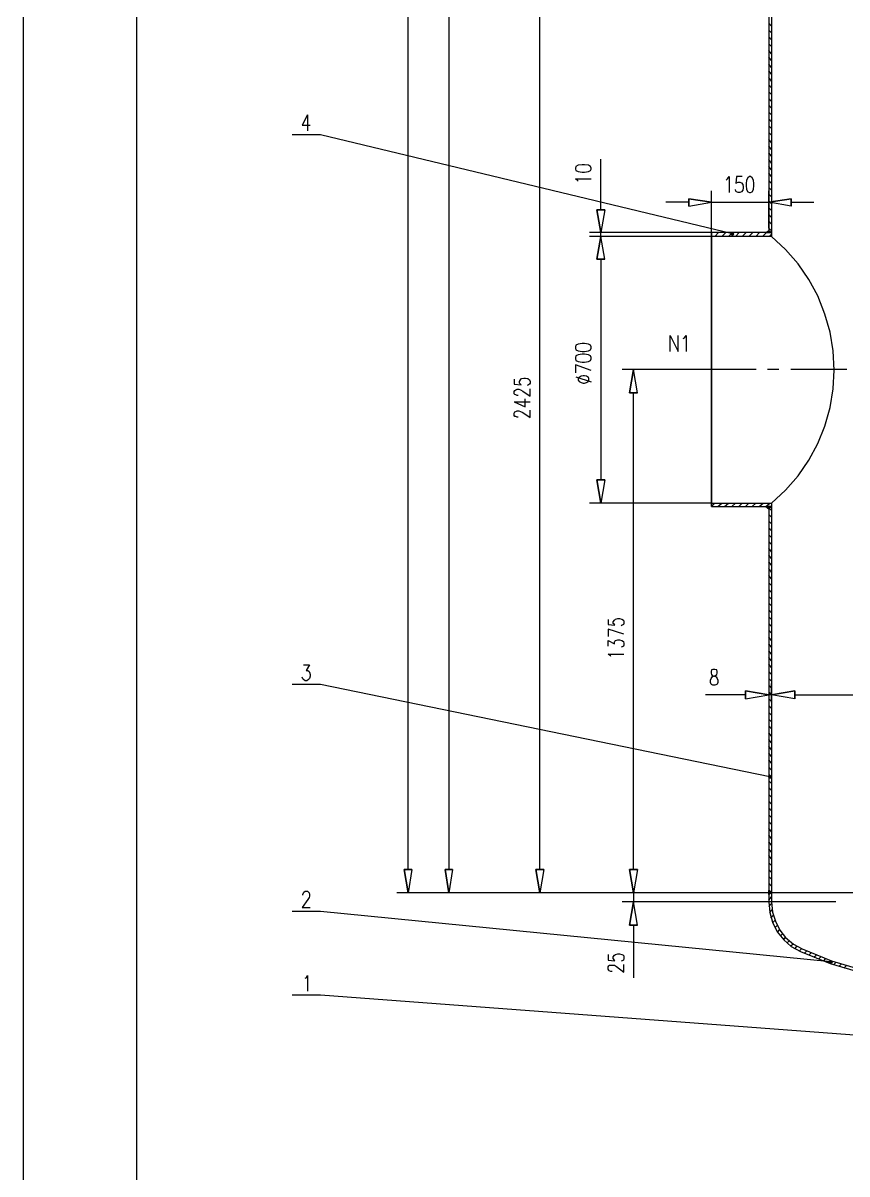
# Model space of a CAD drawing. Extents: x 0.3 to 16.2, y 0.3 to 22.9.
# Drawn here: x 0.28 to 5.14, y 7.29 to 14.07 of the extents above; entities that cross this region are included whole.
import ezdxf

# ---------------------------------------------------------------- set-up
doc = ezdxf.new("R2010")
doc.units = 0
doc.header["$MEASUREMENT"] = 0
doc.linetypes.add('AUSGEZOGEN', pattern=[0])
doc.layers.get('0').update_dxf_attribs({"linetype": 'AUSGEZOGEN'})

msp = doc.modelspace()

# ---------------------------------------------------------------- linework, layer by layer
for points in [[(0.28, 0.2867), (16.25, 0.2867), (16.25, 0.2867), (16.25, 22.8967), (16.25, 22.8967), (0.28, 22.8967), (0.28, 22.8967), (0.28, 0.2867), (0.28, 0.2867)], [(0.95, 0.5533), (15.9833, 0.5533), (15.9833, 0.5533), (15.9833, 22.63), (15.9833, 22.63), (0.95, 22.63), (0.95, 22.63), (0.95, 0.5533), (0.95, 0.5533)], [(2.55, 9.0867), (2.55, 20.1333)], [(2.79, 19.74), (2.79, 9.0867)], [(4.6767, 18.39), (4.6767, 12.84)], [(4.6933, 18.42), (4.6933, 12.8167)], [(3.3267, 9.0867), (3.3267, 14.25)], [(4.6933, 14.0567), (4.6767, 14.0733)], [(4.6933, 14.0167), (4.6767, 14.0333)], [(4.6933, 13.9767), (4.6767, 13.9933)], [(4.6933, 13.9367), (4.6767, 13.9533)], [(4.6933, 13.8933), (4.6767, 13.9133)], [(4.6933, 13.8533), (4.6767, 13.8733)], [(4.6933, 13.8133), (4.6767, 13.8333)], [(4.6933, 13.7733), (4.6767, 13.7933)], [(4.6933, 13.7333), (4.6767, 13.7533)], [(4.6933, 13.6933), (4.6767, 13.71)], [(4.6933, 13.6533), (4.6767, 13.67)], [(4.6933, 13.6133), (4.6767, 13.63)], [(4.6933, 13.5733), (4.6767, 13.59)], [(1.9567, 13.5333), (1.9267, 13.4733), (1.9267, 13.4733), (1.9733, 13.4733)], [(1.9567, 13.5333), (1.9567, 13.44)], [(4.6933, 13.5333), (4.6767, 13.55)], [(4.6933, 13.4933), (4.6767, 13.51)], [(4.6933, 13.4533), (4.6767, 13.47)], [(4.6933, 13.4133), (4.6767, 13.43)], [(4.4667, 12.8333), (4.4633, 12.8333), (4.4633, 12.8333), (2.0333, 13.4167), (2.0333, 13.4167), (1.8667, 13.4167)], [(4.6933, 13.37), (4.6767, 13.39)], [(4.6933, 13.33), (4.6767, 13.35)], [(4.6933, 13.29), (4.6767, 13.31)], [(3.5367, 13.2133), (3.54, 13.2067), (3.54, 13.2067), (3.5533, 13.2), (3.5533, 13.2), (3.5767, 13.1967), (3.5767, 13.1967), (3.59, 13.1967), (3.59, 13.1967), (3.6133, 13.2), (3.6133, 13.2), (3.6267, 13.2067), (3.6267, 13.2067), (3.63, 13.2133), (3.63, 13.2133), (3.63, 13.22), (3.63, 13.22), (3.6267, 13.23), (3.6267, 13.23), (3.6133, 13.2367), (3.6133, 13.2367), (3.59, 13.24), (3.59, 13.24), (3.5767, 13.24), (3.5767, 13.24), (3.5533, 13.2367), (3.5533, 13.2367), (3.54, 13.23), (3.54, 13.23), (3.5367, 13.22), (3.5367, 13.22), (3.5367, 13.2133), (3.5367, 13.2133)], [(3.6867, 12.9733), (3.6867, 13.2733)], [(4.6933, 13.25), (4.6767, 13.27)], [(4.6933, 13.21), (4.6767, 13.23)], [(3.5533, 13.1433), (3.55, 13.1467), (3.55, 13.1467), (3.5367, 13.1567), (3.5367, 13.1567), (3.63, 13.1567)], [(4.4267, 13.15), (4.4333, 13.1567), (4.4333, 13.1567), (4.4433, 13.17), (4.4433, 13.17), (4.4433, 13.0767)], [(4.52, 13.17), (4.4867, 13.17), (4.4867, 13.17), (4.4833, 13.13), (4.4833, 13.13), (4.4867, 13.1333), (4.4867, 13.1333), (4.4967, 13.1367), (4.4967, 13.1367), (4.5067, 13.1367), (4.5067, 13.1367), (4.5167, 13.1333), (4.5167, 13.1333), (4.5233, 13.1233), (4.5233, 13.1233), (4.5267, 13.11), (4.5267, 13.11), (4.5267, 13.1033), (4.5267, 13.1033), (4.5233, 13.09), (4.5233, 13.09), (4.5167, 13.08), (4.5167, 13.08), (4.5067, 13.0767), (4.5067, 13.0767), (4.4967, 13.0767), (4.4967, 13.0767), (4.4867, 13.08), (4.4867, 13.08), (4.4833, 13.0833), (4.4833, 13.0833), (4.48, 13.0933)], [(4.5633, 13.17), (4.5533, 13.1633), (4.5533, 13.1633), (4.5467, 13.15), (4.5467, 13.15), (4.5433, 13.13), (4.5433, 13.13), (4.5433, 13.1167), (4.5433, 13.1167), (4.5467, 13.0933), (4.5467, 13.0933), (4.5533, 13.08), (4.5533, 13.08), (4.5633, 13.0767), (4.5633, 13.0767), (4.57, 13.0767), (4.57, 13.0767), (4.58, 13.08), (4.58, 13.08), (4.5867, 13.0933), (4.5867, 13.0933), (4.59, 13.1167), (4.59, 13.1167), (4.59, 13.13), (4.59, 13.13), (4.5867, 13.15), (4.5867, 13.15), (4.58, 13.1633), (4.58, 13.1633), (4.57, 13.17), (4.57, 13.17), (4.5633, 13.17), (4.5633, 13.17)], [(4.6933, 13.17), (4.6767, 13.19)], [(4.6933, 13.13), (4.6767, 13.1467)], [(4.6933, 13.09), (4.6767, 13.1067)], [(4.2067, 13.04), (4.2067, 12.9967), (4.2067, 13.04), (4.2067, 12.9967), (4.34, 13.02), (4.2067, 13.04), (4.34, 13.02), (4.2067, 13.04), (4.2067, 13.04)], [(4.34, 12.84), (4.34, 13.0867)], [(4.6767, 12.8667), (4.6767, 13.0867)], [(4.6933, 13.05), (4.6767, 13.0667)], [(4.81, 13.04), (4.81, 12.9967), (4.81, 13.04), (4.81, 12.9967), (4.6767, 13.02), (4.81, 13.04), (4.6767, 13.02), (4.81, 13.04), (4.81, 13.04)], [(4.6933, 13.01), (4.6767, 13.0267)], [(3.6633, 12.9733), (3.71, 12.9733), (3.6633, 12.9733), (3.71, 12.9733), (3.6867, 12.84), (3.6633, 12.9733), (3.6867, 12.84), (3.6633, 12.9733), (3.6633, 12.9733)], [(4.2067, 13.02), (4.07, 13.02)], [(4.34, 13.02), (4.6767, 13.02)], [(4.6933, 12.97), (4.6767, 12.9867)], [(4.81, 13.02), (4.9433, 13.02)], [(4.6933, 12.93), (4.6767, 12.9467)], [(4.6933, 12.89), (4.6767, 12.9067)], [(4.34, 12.84), (3.62, 12.84)], [(3.6867, 12.8167), (3.6867, 12.84)], [(4.34, 12.84), (4.34, 11.2267)], [(4.6933, 12.84), (4.34, 12.84)], [(4.34, 11.2267), (4.34, 12.84)], [(4.34, 12.8367), (4.34, 12.84)], [(4.36, 12.8167), (4.38, 12.84)], [(4.4, 12.8167), (4.4233, 12.84)], [(4.44, 12.8167), (4.4633, 12.84)], [(4.4633, 12.84), (4.4567, 12.8367), (4.4633, 12.84), (4.4567, 12.8367), (4.4633, 12.8333), (4.4633, 12.84), (4.4633, 12.8333), (4.4633, 12.84), (4.4633, 12.84)], [(4.4567, 12.8367), (4.4567, 12.8333), (4.4567, 12.8367), (4.4567, 12.8333), (4.4633, 12.8333), (4.4567, 12.8367), (4.4633, 12.8333), (4.4567, 12.8367), (4.4567, 12.8367)], [(4.4567, 12.8333), (4.4567, 12.8267), (4.4567, 12.8333), (4.4567, 12.8267), (4.4633, 12.8333), (4.4567, 12.8333), (4.4633, 12.8333), (4.4567, 12.8333), (4.4567, 12.8333)], [(4.4567, 12.8267), (4.4633, 12.8267), (4.4567, 12.8267), (4.4633, 12.8267), (4.4633, 12.8333), (4.4567, 12.8267), (4.4633, 12.8333), (4.4567, 12.8267), (4.4567, 12.8267)], [(4.4667, 12.8367), (4.4633, 12.84), (4.4667, 12.8367), (4.4633, 12.84), (4.4633, 12.8333), (4.4667, 12.8367), (4.4633, 12.8333), (4.4667, 12.8367), (4.4667, 12.8367)], [(4.47, 12.8333), (4.4667, 12.8367), (4.47, 12.8333), (4.4667, 12.8367), (4.4633, 12.8333), (4.47, 12.8333), (4.4633, 12.8333), (4.47, 12.8333), (4.47, 12.8333)], [(4.4633, 12.8333), (4.4667, 12.8333)], [(4.4633, 12.8267), (4.4667, 12.8267), (4.4633, 12.8267), (4.4667, 12.8267), (4.4633, 12.8333), (4.4633, 12.8267), (4.4633, 12.8333), (4.4633, 12.8267), (4.4633, 12.8267)], [(4.4667, 12.8267), (4.47, 12.8333), (4.4667, 12.8267), (4.47, 12.8333), (4.4633, 12.8333), (4.4667, 12.8267), (4.4633, 12.8333), (4.4667, 12.8267), (4.4667, 12.8267)], [(4.48, 12.8167), (4.5033, 12.84)], [(4.52, 12.8167), (4.5433, 12.84)], [(4.56, 12.8167), (4.5833, 12.84)], [(4.6, 12.8167), (4.6233, 12.84)], [(4.64, 12.8167), (4.6633, 12.84)], [(4.6767, 12.85), (4.66, 12.84), (4.6767, 12.85), (4.66, 12.84), (4.6767, 12.84), (4.6767, 12.85), (4.6767, 12.84), (4.6767, 12.85), (4.6767, 12.85)], [(4.66, 12.84), (4.6767, 12.85), (4.6767, 12.85), (4.6933, 12.84)], [(4.66, 12.84), (4.6767, 12.84), (4.66, 12.84), (4.6767, 12.84), (4.66, 12.84), (4.66, 12.84)], [(4.6933, 12.85), (4.6767, 12.8667)], [(4.6767, 12.85), (4.6767, 12.84), (4.6767, 12.85), (4.6767, 12.84), (4.69, 12.84), (4.6767, 12.85), (4.69, 12.84), (4.6767, 12.85), (4.6767, 12.85)], [(4.6767, 12.84), (4.69, 12.84), (4.6767, 12.84), (4.69, 12.84), (4.6767, 12.84), (4.6767, 12.84)], [(4.68, 12.8167), (4.6933, 12.83)], [(4.34, 12.8167), (3.62, 12.8167)], [(4.34, 12.8167), (3.62, 12.8167)], [(3.6633, 12.6833), (3.71, 12.6833), (3.6633, 12.6833), (3.71, 12.6833), (3.6867, 12.8167), (3.6633, 12.6833), (3.6867, 12.8167), (3.6633, 12.6833), (3.6633, 12.6833)], [(3.6633, 12.6833), (3.71, 12.6833), (3.6633, 12.6833), (3.71, 12.6833), (3.6867, 12.8167), (3.6633, 12.6833), (3.6867, 12.8167), (3.6633, 12.6833), (3.6633, 12.6833)], [(4.6933, 12.8167), (4.34, 12.8167)], [(4.6933, 11.2467), (4.7767, 11.3233), (4.7767, 11.3233), (4.85, 11.4067), (4.85, 11.4067), (4.9133, 11.5), (4.9133, 11.5), (4.9667, 11.5967), (4.9667, 11.5967), (5.0067, 11.7), (5.0067, 11.7), (5.04, 11.81), (5.04, 11.81), (5.0567, 11.92), (5.0567, 11.92), (5.0633, 12.03), (5.0633, 12.03), (5.0567, 12.1433), (5.0567, 12.1433), (5.04, 12.2533), (5.04, 12.2533), (5.0067, 12.36), (5.0067, 12.36), (4.9667, 12.4667), (4.9667, 12.4667), (4.9133, 12.5633), (4.9133, 12.5633), (4.85, 12.6567), (4.85, 12.6567), (4.7767, 12.74), (4.7767, 12.74), (4.6933, 12.8167)], [(3.6867, 12.6833), (3.6867, 11.3833)], [(3.6867, 12.6833), (3.6867, 12.5467)], [(4.0967, 12.14), (4.0967, 12.2333), (4.0967, 12.2333), (4.1433, 12.14), (4.1433, 12.14), (4.1433, 12.2333)], [(4.1733, 12.2167), (4.18, 12.22), (4.18, 12.22), (4.19, 12.2333), (4.19, 12.2333), (4.19, 12.14)], [(3.5367, 12.16), (3.54, 12.15), (3.54, 12.15), (3.5533, 12.1433), (3.5533, 12.1433), (3.5767, 12.14), (3.5767, 12.14), (3.59, 12.14), (3.59, 12.14), (3.6133, 12.1433), (3.6133, 12.1433), (3.6267, 12.15), (3.6267, 12.15), (3.63, 12.16), (3.63, 12.16), (3.63, 12.1667), (3.63, 12.1667), (3.6267, 12.1767), (3.6267, 12.1767), (3.6133, 12.1833), (3.6133, 12.1833), (3.59, 12.1867), (3.59, 12.1867), (3.5767, 12.1867), (3.5767, 12.1867), (3.5533, 12.1833), (3.5533, 12.1833), (3.54, 12.1767), (3.54, 12.1767), (3.5367, 12.1667), (3.5367, 12.1667), (3.5367, 12.16), (3.5367, 12.16)], [(3.5367, 12.0967), (3.54, 12.0867), (3.54, 12.0867), (3.5533, 12.08), (3.5533, 12.08), (3.5767, 12.0767), (3.5767, 12.0767), (3.59, 12.0767), (3.59, 12.0767), (3.6133, 12.08), (3.6133, 12.08), (3.6267, 12.0867), (3.6267, 12.0867), (3.63, 12.0967), (3.63, 12.0967), (3.63, 12.1033), (3.63, 12.1033), (3.6267, 12.1133), (3.6267, 12.1133), (3.6133, 12.12), (3.6133, 12.12), (3.59, 12.1233), (3.59, 12.1233), (3.5767, 12.1233), (3.5767, 12.1233), (3.5533, 12.12), (3.5533, 12.12), (3.54, 12.1133), (3.54, 12.1133), (3.5367, 12.1033), (3.5367, 12.1033), (3.5367, 12.0967), (3.5367, 12.0967)], [(3.63, 12.0267), (3.5367, 12.06), (3.5367, 12.06), (3.5367, 12.0133)], [(4.27, 12.0333), (3.8133, 12.0333)], [(3.8567, 11.8967), (3.9033, 11.8967), (3.8567, 11.8967), (3.9033, 11.8967), (3.88, 12.0333), (3.8567, 11.8967), (3.88, 12.0333), (3.8567, 11.8967), (3.8567, 11.8967)], [(4.6033, 12.0333), (4.27, 12.0333)], [(4.7367, 12.0333), (4.67, 12.0333)], [(5.1367, 12.0333), (4.8067, 12.0333)], [(3.1767, 11.9767), (3.1767, 11.9467), (3.1767, 11.9467), (3.2167, 11.9433), (3.2167, 11.9433), (3.2133, 11.9467), (3.2133, 11.9467), (3.2067, 11.9533), (3.2067, 11.9533), (3.2067, 11.9633), (3.2067, 11.9633), (3.2133, 11.9733), (3.2133, 11.9733), (3.22, 11.98), (3.22, 11.98), (3.2333, 11.9833), (3.2333, 11.9833), (3.2433, 11.9833), (3.2433, 11.9833), (3.2567, 11.98), (3.2567, 11.98), (3.2667, 11.9733), (3.2667, 11.9733), (3.27, 11.9633), (3.27, 11.9633), (3.27, 11.9533), (3.27, 11.9533), (3.2667, 11.9467), (3.2667, 11.9467), (3.26, 11.9433), (3.26, 11.9433), (3.2533, 11.94)], [(3.54, 11.99), (3.63, 11.96)], [(3.5533, 11.97), (3.56, 11.9633), (3.56, 11.9633), (3.57, 11.9567), (3.57, 11.9567), (3.5833, 11.9533), (3.5833, 11.9533), (3.59, 11.9533), (3.59, 11.9533), (3.6033, 11.9567), (3.6033, 11.9567), (3.6133, 11.9633), (3.6133, 11.9633), (3.6167, 11.97), (3.6167, 11.97), (3.6167, 11.98), (3.6167, 11.98), (3.6133, 11.9867), (3.6133, 11.9867), (3.6033, 11.9933), (3.6033, 11.9933), (3.59, 11.9967), (3.59, 11.9967), (3.5833, 11.9967), (3.5833, 11.9967), (3.57, 11.9933), (3.57, 11.9933), (3.56, 11.9867), (3.56, 11.9867), (3.5533, 11.98), (3.5533, 11.98), (3.5533, 11.97), (3.5533, 11.97)], [(3.2, 11.88), (3.1933, 11.88), (3.1933, 11.88), (3.1867, 11.8833), (3.1867, 11.8833), (3.18, 11.8867), (3.18, 11.8867), (3.1767, 11.89), (3.1767, 11.89), (3.1767, 11.9033), (3.1767, 11.9033), (3.18, 11.91), (3.18, 11.91), (3.1867, 11.9133), (3.1867, 11.9133), (3.1933, 11.9167), (3.1933, 11.9167), (3.2033, 11.9167), (3.2033, 11.9167), (3.2133, 11.9133), (3.2133, 11.9133), (3.2267, 11.9067), (3.2267, 11.9067), (3.27, 11.8767), (3.27, 11.8767), (3.27, 11.92)], [(3.88, 9.0867), (3.88, 11.8967)], [(3.1767, 11.8433), (3.24, 11.8133), (3.24, 11.8133), (3.24, 11.86)], [(3.1767, 11.8433), (3.27, 11.8433)], [(3.2, 11.7533), (3.1933, 11.7533), (3.1933, 11.7533), (3.1867, 11.7567), (3.1867, 11.7567), (3.18, 11.7567), (3.18, 11.7567), (3.1767, 11.7633), (3.1767, 11.7633), (3.1767, 11.7767), (3.1767, 11.7767), (3.18, 11.7833), (3.18, 11.7833), (3.1867, 11.7867), (3.1867, 11.7867), (3.1933, 11.79), (3.1933, 11.79), (3.2033, 11.79), (3.2033, 11.79), (3.2133, 11.7867), (3.2133, 11.7867), (3.2267, 11.78), (3.2267, 11.78), (3.27, 11.75), (3.27, 11.75), (3.27, 11.7933)], [(3.6633, 11.3833), (3.71, 11.3833), (3.6633, 11.3833), (3.71, 11.3833), (3.6867, 11.2467), (3.6633, 11.3833), (3.6867, 11.2467), (3.6633, 11.3833), (3.6633, 11.3833)], [(4.34, 11.2467), (3.62, 11.2467)], [(4.34, 11.2467), (4.6933, 11.2467)], [(4.34, 11.2267), (4.36, 11.2467)], [(4.34, 11.2267), (4.6933, 11.2267)], [(4.3767, 11.2267), (4.4, 11.2467)], [(4.4167, 11.2267), (4.44, 11.2467)], [(4.46, 11.2267), (4.48, 11.2467)], [(4.5, 11.2267), (4.52, 11.2467)], [(4.54, 11.2267), (4.56, 11.2467)], [(4.58, 11.2267), (4.6, 11.2467)], [(4.62, 11.2267), (4.6433, 11.2467)], [(4.66, 11.2267), (4.6833, 11.2467)], [(4.6933, 11.2267), (4.6767, 11.2133), (4.6767, 11.2133), (4.66, 11.2267)], [(4.66, 11.2267), (4.6767, 11.2267), (4.66, 11.2267), (4.6767, 11.2267), (4.66, 11.2267), (4.66, 11.2267)], [(4.66, 11.2267), (4.6767, 11.2267), (4.66, 11.2267), (4.6767, 11.2267), (4.6767, 11.2133), (4.66, 11.2267), (4.6767, 11.2133), (4.66, 11.2267), (4.66, 11.2267)], [(4.6767, 11.2267), (4.6767, 8.8967)], [(4.6767, 11.2267), (4.6933, 11.2267), (4.6767, 11.2267), (4.6933, 11.2267), (4.6767, 11.2267), (4.6767, 11.2267)], [(4.6767, 11.2267), (4.6933, 11.2267), (4.6767, 11.2267), (4.6933, 11.2267), (4.6767, 11.2133), (4.6767, 11.2267), (4.6767, 11.2133), (4.6767, 11.2267), (4.6767, 11.2267)], [(4.6933, 11.2033), (4.68, 11.2167)], [(4.6933, 11.2467), (4.6933, 8.8967)], [(4.6933, 11.1633), (4.6767, 11.18)], [(4.6933, 11.1233), (4.6767, 11.14)], [(4.6933, 11.0833), (4.6767, 11.1)], [(4.6933, 11.0433), (4.6767, 11.06)], [(4.6933, 11.0033), (4.6767, 11.02)], [(4.6933, 10.96), (4.6767, 10.98)], [(4.6933, 10.92), (4.6767, 10.94)], [(4.6933, 10.88), (4.6767, 10.9)], [(4.6933, 10.84), (4.6767, 10.86)], [(4.6933, 10.8), (4.6767, 10.82)], [(4.6933, 10.76), (4.6767, 10.7767)], [(4.6933, 10.72), (4.6767, 10.7367)], [(4.6933, 10.68), (4.6767, 10.6967)], [(4.6933, 10.64), (4.6767, 10.6567)], [(4.6933, 10.6), (4.6767, 10.6167)], [(3.73, 10.56), (3.73, 10.53), (3.73, 10.53), (3.77, 10.5267), (3.77, 10.5267), (3.7667, 10.53), (3.7667, 10.53), (3.76, 10.5367), (3.76, 10.5367), (3.76, 10.5467), (3.76, 10.5467), (3.7667, 10.5567), (3.7667, 10.5567), (3.7733, 10.5633), (3.7733, 10.5633), (3.7867, 10.5667), (3.7867, 10.5667), (3.7967, 10.5667), (3.7967, 10.5667), (3.81, 10.5633), (3.81, 10.5633), (3.82, 10.5567), (3.82, 10.5567), (3.8233, 10.5467), (3.8233, 10.5467), (3.8233, 10.5367), (3.8233, 10.5367), (3.82, 10.53), (3.82, 10.53), (3.8133, 10.5267), (3.8133, 10.5267), (3.8067, 10.5233)], [(4.6933, 10.56), (4.6767, 10.5767)], [(4.6933, 10.52), (4.6767, 10.5367)], [(3.8233, 10.4733), (3.73, 10.5033), (3.73, 10.5033), (3.73, 10.46)], [(4.6933, 10.48), (4.6767, 10.4967)], [(4.6933, 10.4367), (4.6767, 10.4567)], [(3.73, 10.4033), (3.73, 10.4367), (3.73, 10.4367), (3.7667, 10.4167), (3.7667, 10.4167), (3.7667, 10.4267), (3.7667, 10.4267), (3.77, 10.4333), (3.77, 10.4333), (3.7733, 10.4367), (3.7733, 10.4367), (3.7867, 10.44), (3.7867, 10.44), (3.7967, 10.44), (3.7967, 10.44), (3.81, 10.4367), (3.81, 10.4367), (3.82, 10.43), (3.82, 10.43), (3.8233, 10.42), (3.8233, 10.42), (3.8233, 10.41), (3.8233, 10.41), (3.82, 10.4033), (3.82, 10.4033), (3.8133, 10.4), (3.8133, 10.4), (3.8067, 10.3967)], [(4.6933, 10.3967), (4.6767, 10.4167)], [(4.6933, 10.3567), (4.6767, 10.3767)], [(3.7467, 10.3433), (3.7433, 10.3467), (3.7433, 10.3467), (3.73, 10.3567), (3.73, 10.3567), (3.8233, 10.3567)], [(4.6933, 10.3167), (4.6767, 10.3367)], [(1.9333, 10.2933), (1.97, 10.2933), (1.97, 10.2933), (1.95, 10.26), (1.95, 10.26), (1.96, 10.26), (1.96, 10.26), (1.9667, 10.2533), (1.9667, 10.2533), (1.97, 10.25), (1.97, 10.25), (1.9733, 10.2367), (1.9733, 10.2367), (1.9733, 10.2267), (1.9733, 10.2267), (1.97, 10.2133), (1.97, 10.2133), (1.9633, 10.2067), (1.9633, 10.2067), (1.9533, 10.2), (1.9533, 10.2), (1.9433, 10.2), (1.9433, 10.2), (1.9333, 10.2067), (1.9333, 10.2067), (1.93, 10.21), (1.93, 10.21), (1.9267, 10.22)], [(4.3467, 10.2667), (4.34, 10.2633), (4.34, 10.2633), (4.3367, 10.2533), (4.3367, 10.2533), (4.3367, 10.2433), (4.3367, 10.2433), (4.34, 10.2367), (4.34, 10.2367), (4.3433, 10.23), (4.3433, 10.23), (4.3567, 10.2267), (4.3567, 10.2267), (4.3667, 10.2233), (4.3667, 10.2233), (4.3733, 10.2133), (4.3733, 10.2133), (4.3767, 10.2033), (4.3767, 10.2033), (4.3767, 10.19), (4.3767, 10.19), (4.3733, 10.18), (4.3733, 10.18), (4.37, 10.1767), (4.37, 10.1767), (4.36, 10.1733), (4.36, 10.1733), (4.3467, 10.1733), (4.3467, 10.1733), (4.34, 10.1767), (4.34, 10.1767), (4.3367, 10.18), (4.3367, 10.18), (4.3333, 10.19), (4.3333, 10.19), (4.3333, 10.2033), (4.3333, 10.2033), (4.3367, 10.2133), (4.3367, 10.2133), (4.3433, 10.2233), (4.3433, 10.2233), (4.35, 10.2267), (4.35, 10.2267), (4.3633, 10.23), (4.3633, 10.23), (4.37, 10.2367), (4.37, 10.2367), (4.3733, 10.2433), (4.3733, 10.2433), (4.3733, 10.2533), (4.3733, 10.2533), (4.37, 10.2633), (4.37, 10.2633), (4.36, 10.2667), (4.36, 10.2667), (4.3467, 10.2667), (4.3467, 10.2667)], [(4.6933, 10.2767), (4.6767, 10.2967)], [(4.6933, 10.2367), (4.6767, 10.2533)], [(4.6867, 9.6333), (4.6833, 9.6333), (4.6833, 9.6333), (2.0333, 10.1767), (2.0333, 10.1767), (1.8667, 10.1767)], [(4.6933, 10.1967), (4.6767, 10.2133)], [(4.6767, 10.1833), (4.6767, 10.05)], [(4.6933, 10.1567), (4.6767, 10.1733)], [(4.6933, 10.0733), (4.6933, 10.1833)], [(4.6933, 10.1833), (4.6933, 10.05)], [(4.54, 10.1167), (4.3033, 10.1167)], [(4.54, 10.14), (4.54, 10.0933), (4.54, 10.14), (4.54, 10.0933), (4.6767, 10.1167), (4.54, 10.14), (4.6767, 10.1167), (4.54, 10.14), (4.54, 10.14)], [(4.6933, 10.1167), (4.6767, 10.1333)], [(4.6933, 10.1167), (4.6767, 10.1167)], [(4.83, 10.14), (4.83, 10.0933), (4.83, 10.14), (4.83, 10.0933), (4.6933, 10.1167), (4.83, 10.14), (4.6933, 10.1167), (4.83, 10.14), (4.83, 10.14)], [(4.83, 10.14), (4.83, 10.0933), (4.83, 10.14), (4.83, 10.0933), (4.6933, 10.1167), (4.83, 10.14), (4.6933, 10.1167), (4.83, 10.14), (4.83, 10.14)], [(4.83, 10.1167), (6.5767, 10.1167)], [(4.83, 10.1167), (4.9633, 10.1167)], [(4.6933, 10.0767), (4.6767, 10.0933)], [(4.6933, 10.0367), (4.6767, 10.0533)], [(4.6933, 9.9967), (4.6767, 10.0133)], [(4.6933, 9.9567), (4.6767, 9.9733)], [(4.6933, 9.9167), (4.6767, 9.9333)], [(4.6933, 9.8733), (4.6767, 9.8933)], [(4.6933, 9.8333), (4.6767, 9.8533)], [(4.6933, 9.7933), (4.6767, 9.8133)], [(4.6933, 9.7533), (4.6767, 9.7733)], [(4.6933, 9.7133), (4.6767, 9.7333)], [(4.6933, 9.6733), (4.6767, 9.69)], [(4.6933, 9.6333), (4.6767, 9.65)], [(4.68, 9.6367), (4.6767, 9.6333), (4.68, 9.6367), (4.6767, 9.6333), (4.6833, 9.6333), (4.68, 9.6367), (4.6833, 9.6333), (4.68, 9.6367), (4.68, 9.6367)], [(4.6767, 9.6333), (4.68, 9.6267), (4.6767, 9.6333), (4.68, 9.6267), (4.6833, 9.6333), (4.6767, 9.6333), (4.6833, 9.6333), (4.6767, 9.6333), (4.6767, 9.6333)], [(4.6833, 9.64), (4.68, 9.6367), (4.6833, 9.64), (4.68, 9.6367), (4.6833, 9.6333), (4.6833, 9.64), (4.6833, 9.6333), (4.6833, 9.64), (4.6833, 9.64)], [(4.68, 9.6267), (4.6833, 9.6267), (4.68, 9.6267), (4.6833, 9.6267), (4.6833, 9.6333), (4.68, 9.6267), (4.6833, 9.6333), (4.68, 9.6267), (4.68, 9.6267)], [(4.69, 9.6367), (4.6833, 9.64), (4.69, 9.6367), (4.6833, 9.64), (4.6833, 9.6333), (4.69, 9.6367), (4.6833, 9.6333), (4.69, 9.6367), (4.69, 9.6367)], [(4.69, 9.6333), (4.69, 9.6367), (4.69, 9.6333), (4.69, 9.6367), (4.6833, 9.6333), (4.69, 9.6333), (4.6833, 9.6333), (4.69, 9.6333), (4.69, 9.6333)], [(4.6833, 9.6333), (4.6867, 9.6333)], [(4.6833, 9.6267), (4.69, 9.6267), (4.6833, 9.6267), (4.69, 9.6267), (4.6833, 9.6333), (4.6833, 9.6267), (4.6833, 9.6333), (4.6833, 9.6267), (4.6833, 9.6267)], [(4.69, 9.6267), (4.69, 9.6333), (4.69, 9.6267), (4.69, 9.6333), (4.6833, 9.6333), (4.69, 9.6267), (4.6833, 9.6333), (4.69, 9.6267), (4.69, 9.6267)], [(4.6933, 9.5933), (4.6767, 9.61)], [(4.6933, 9.5533), (4.6767, 9.57)], [(4.6933, 9.5133), (4.6767, 9.53)], [(4.6933, 9.4733), (4.6767, 9.49)], [(4.6933, 9.4333), (4.6767, 9.45)], [(4.6933, 9.3933), (4.6767, 9.41)], [(4.6933, 9.3533), (4.6767, 9.37)], [(4.6933, 9.31), (4.6767, 9.33)], [(4.6933, 9.27), (4.6767, 9.29)], [(4.6933, 9.23), (4.6767, 9.25)], [(3.88, 9.0867), (3.88, 9.22)], [(4.6933, 9.19), (4.6767, 9.21)], [(4.6933, 9.15), (4.6767, 9.17)], [(4.6933, 9.11), (4.6767, 9.1267)], [(2.5267, 9.0867), (2.5733, 9.0867), (2.5267, 9.0867), (2.5733, 9.0867), (2.55, 8.95), (2.5267, 9.0867), (2.55, 8.95), (2.5267, 9.0867), (2.5267, 9.0867)], [(2.77, 9.0867), (2.8133, 9.0867), (2.77, 9.0867), (2.8133, 9.0867), (2.79, 8.95), (2.77, 9.0867), (2.79, 8.95), (2.77, 9.0867), (2.77, 9.0867)], [(3.3033, 9.0867), (3.35, 9.0867), (3.3033, 9.0867), (3.35, 9.0867), (3.3267, 8.95), (3.3033, 9.0867), (3.3267, 8.95), (3.3033, 9.0867), (3.3033, 9.0867)], [(3.8567, 9.0867), (3.9033, 9.0867), (3.8567, 9.0867), (3.9033, 9.0867), (3.88, 8.95), (3.8567, 9.0867), (3.88, 8.95), (3.8567, 9.0867), (3.8567, 9.0867)], [(3.8567, 9.0867), (3.9033, 9.0867), (3.8567, 9.0867), (3.9033, 9.0867), (3.88, 8.95), (3.8567, 9.0867), (3.88, 8.95), (3.8567, 9.0867), (3.8567, 9.0867)], [(4.6933, 9.07), (4.6767, 9.0867)], [(4.6933, 9.03), (4.6767, 9.0467)], [(1.93, 8.9367), (1.93, 8.94), (1.93, 8.94), (1.9333, 8.95), (1.9333, 8.95), (1.9367, 8.9533), (1.9367, 8.9533), (1.9433, 8.96), (1.9433, 8.96), (1.9567, 8.96), (1.9567, 8.96), (1.9633, 8.9533), (1.9633, 8.9533), (1.9667, 8.95), (1.9667, 8.95), (1.97, 8.94), (1.97, 8.94), (1.97, 8.93), (1.97, 8.93), (1.9667, 8.9233), (1.9667, 8.9233), (1.96, 8.91), (1.96, 8.91), (1.9267, 8.8633), (1.9267, 8.8633), (1.9733, 8.8633)], [(4.6933, 8.99), (4.6767, 9.0067)], [(4.6933, 8.95), (4.6767, 8.9667)], [(4.6767, 8.95), (4.6767, 8.9633), (4.6767, 8.9633), (4.6933, 8.95), (4.6933, 8.95), (4.6767, 8.94), (4.6767, 8.94), (4.6767, 8.95), (4.6767, 8.95)], [(4.6767, 8.9633), (4.6767, 8.95), (4.6767, 8.9633), (4.6767, 8.95), (4.6933, 8.95), (4.6767, 8.9633), (4.6933, 8.95), (4.6767, 8.9633), (4.6767, 8.9633)], [(4.6933, 8.95), (2.4833, 8.95)], [(3.3267, 8.95), (2.7233, 8.95)], [(4.53, 8.95), (3.26, 8.95)], [(4.7033, 8.95), (3.8133, 8.95)], [(3.88, 8.95), (3.8133, 8.95)], [(4.6533, 8.8967), (3.8133, 8.8967)], [(3.8567, 8.76), (3.9033, 8.76), (3.8567, 8.76), (3.9033, 8.76), (3.88, 8.8967), (3.8567, 8.76), (3.88, 8.8967), (3.8567, 8.76), (3.8567, 8.76)], [(3.88, 8.95), (3.88, 8.8967)], [(5.0733, 8.8967), (4.6533, 8.8967)], [(6.73, 8.95), (4.6767, 8.95)], [(4.6767, 8.95), (4.6933, 8.95), (4.6767, 8.95), (4.6933, 8.95), (4.6767, 8.95), (4.6767, 8.95)], [(4.6767, 8.95), (4.6933, 8.95), (4.6767, 8.95), (4.6933, 8.95), (4.6767, 8.95), (4.6767, 8.95)], [(4.6767, 8.95), (4.6933, 8.95), (4.6767, 8.95), (4.6933, 8.95), (4.6767, 8.94), (4.6767, 8.95), (4.6767, 8.94), (4.6767, 8.95), (4.6767, 8.95)], [(4.6767, 8.9067), (4.6933, 8.9267)], [(4.6767, 8.8967), (4.6833, 8.8333), (4.6833, 8.8333), (4.7, 8.7767), (4.7, 8.7767), (4.7267, 8.72), (4.7267, 8.72), (4.7667, 8.6733), (4.7667, 8.6733), (4.81, 8.6333), (4.81, 8.6333), (4.8633, 8.6033), (4.8633, 8.6033), (5.04, 8.5333), (5.04, 8.5333), (5.22, 8.48)], [(4.6767, 8.87), (4.6933, 8.8867)], [(4.6933, 8.8967), (4.7, 8.8367), (4.7, 8.8367), (4.7167, 8.7833), (4.7167, 8.7833), (4.7433, 8.73), (4.7433, 8.73), (4.7767, 8.6867), (4.7767, 8.6867), (4.8233, 8.6467), (4.8233, 8.6467), (4.8733, 8.62)], [(5.0467, 8.5433), (5.0433, 8.5433), (5.0433, 8.5433), (2.0333, 8.84), (2.0333, 8.84), (1.8667, 8.84)], [(4.6833, 8.8333), (4.6967, 8.85)], [(4.69, 8.8), (4.7033, 8.8167)], [(3.88, 8.76), (3.88, 8.45)], [(4.7, 8.7733), (4.7133, 8.7867)], [(4.7133, 8.7433), (4.7267, 8.7567)], [(4.73, 8.72), (4.7433, 8.7333)], [(4.7467, 8.6967), (4.76, 8.71)], [(4.7633, 8.6733), (4.7767, 8.6867)], [(4.7833, 8.6533), (4.7967, 8.6667)], [(4.8067, 8.6367), (4.82, 8.65)], [(4.83, 8.62), (4.8433, 8.6333)], [(4.8567, 8.6067), (4.87, 8.62)], [(4.8733, 8.62), (5.0467, 8.55), (5.0467, 8.55), (5.2267, 8.4967)], [(3.73, 8.5867), (3.73, 8.5533), (3.73, 8.5533), (3.77, 8.55), (3.77, 8.55), (3.7667, 8.5533), (3.7667, 8.5533), (3.76, 8.5633), (3.76, 8.5633), (3.76, 8.5733), (3.76, 8.5733), (3.7667, 8.5833), (3.7667, 8.5833), (3.7733, 8.5867), (3.7733, 8.5867), (3.7867, 8.59), (3.7867, 8.59), (3.7967, 8.59), (3.7967, 8.59), (3.81, 8.5867), (3.81, 8.5867), (3.82, 8.5833), (3.82, 8.5833), (3.8233, 8.5733), (3.8233, 8.5733), (3.8233, 8.5633), (3.8233, 8.5633), (3.82, 8.5533), (3.82, 8.5533), (3.8133, 8.55), (3.8133, 8.55), (3.8067, 8.5467)], [(4.8867, 8.5933), (4.9, 8.6067)], [(4.9133, 8.5833), (4.9267, 8.5967)], [(4.9433, 8.57), (4.9567, 8.5833)], [(4.97, 8.56), (4.9833, 8.5733)], [(5, 8.5467), (5.0133, 8.5633)], [(5.03, 8.5367), (5.0367, 8.5433), (5.0367, 8.5433), (5.0433, 8.55)], [(5.0433, 8.55), (5.0367, 8.5467), (5.0433, 8.55), (5.0367, 8.5467), (5.0433, 8.5433), (5.0433, 8.55), (5.0433, 8.5433), (5.0433, 8.55), (5.0433, 8.55)], [(5.0367, 8.5467), (5.0367, 8.5433), (5.0367, 8.5467), (5.0367, 8.5433), (5.0433, 8.5433), (5.0367, 8.5467), (5.0433, 8.5433), (5.0367, 8.5467), (5.0367, 8.5467)], [(5.0467, 8.5467), (5.0433, 8.55), (5.0467, 8.5467), (5.0433, 8.55), (5.0433, 8.5433), (5.0467, 8.5467), (5.0433, 8.5433), (5.0467, 8.5467), (5.0467, 8.5467)], [(5.05, 8.5433), (5.0467, 8.5467), (5.05, 8.5433), (5.0467, 8.5467), (5.0433, 8.5433), (5.05, 8.5433), (5.0433, 8.5433), (5.05, 8.5433), (5.05, 8.5433)], [(3.7533, 8.4867), (3.7467, 8.4867), (3.7467, 8.4867), (3.7367, 8.49), (3.7367, 8.49), (3.7333, 8.4933), (3.7333, 8.4933), (3.73, 8.5), (3.73, 8.5), (3.73, 8.5133), (3.73, 8.5133), (3.7333, 8.52), (3.7333, 8.52), (3.7367, 8.5233), (3.7367, 8.5233), (3.7667, 8.5233), (3.7667, 8.5233), (3.78, 8.5167), (3.78, 8.5167), (3.8233, 8.4833), (3.8233, 8.4833), (3.8233, 8.5267)], [(5.0367, 8.5433), (5.0367, 8.5367), (5.0367, 8.5433), (5.0367, 8.5367), (5.0433, 8.5433), (5.0367, 8.5433), (5.0433, 8.5433), (5.0367, 8.5433), (5.0367, 8.5433)], [(5.0367, 8.5367), (5.0433, 8.5367), (5.0367, 8.5367), (5.0433, 8.5367), (5.0433, 8.5433), (5.0367, 8.5367), (5.0433, 8.5433), (5.0367, 8.5367), (5.0367, 8.5367)], [(5.0433, 8.5433), (5.0467, 8.5433)], [(5.0433, 8.5367), (5.0467, 8.5367), (5.0433, 8.5367), (5.0467, 8.5367), (5.0433, 8.5433), (5.0433, 8.5367), (5.0433, 8.5433), (5.0433, 8.5367), (5.0433, 8.5367)], [(5.0467, 8.5367), (5.05, 8.5433), (5.0467, 8.5367), (5.05, 8.5433), (5.0433, 8.5433), (5.0467, 8.5367), (5.0433, 8.5433), (5.0467, 8.5367), (5.0467, 8.5367)], [(5.06, 8.5267), (5.0733, 8.54)], [(5.09, 8.5167), (5.1033, 8.53)], [(5.12, 8.5067), (5.1367, 8.5233)], [(1.9433, 8.4467), (1.95, 8.45), (1.95, 8.45), (1.9567, 8.4633), (1.9567, 8.4633), (1.9567, 8.37)], [(5.2367, 8.1067), (5.2333, 8.1067), (5.2333, 8.1067), (2.0333, 8.3467), (2.0333, 8.3467), (1.8667, 8.3467)]]:
    msp.add_lwpolyline(points)

doc.saveas('drawing.dxf')
